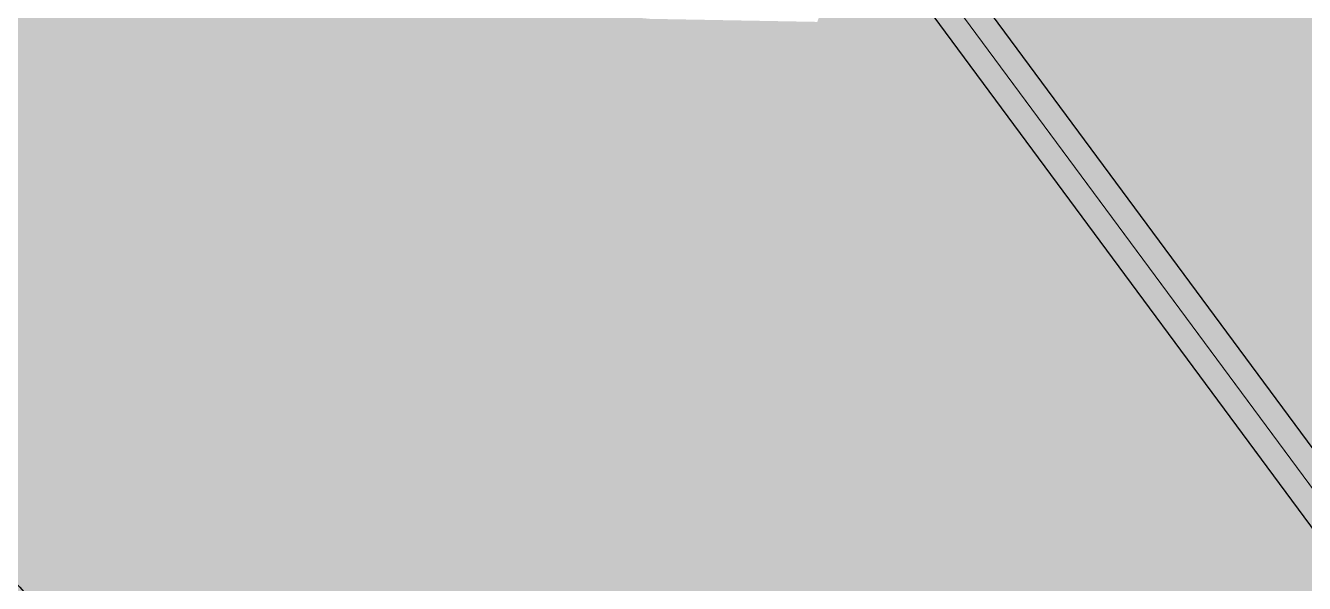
# Model space of a CAD drawing. Header units: millimetres. Extents: x 340454 to 342791, y 6993867 to 6995092.
# Drawn here: x 340767 to 340775.09, y 6994583.51 to 6994587.04 of the extents above; entities that cross this region are included whole.
import ezdxf

# ---------------------------------------------------------------- set-up
doc = ezdxf.new("R2010")
doc.units = ezdxf.units.MM
doc.header["$LTSCALE"] = 10
for name, color, linetype in [('A-MODELAGEM', 7, 'Continuous'), ('F-HZ-CORREDOR-FEAT', 2, 'Continuous'), ('NUMERO_DOS_LOTES', 165, 'Continuous')]:
    doc.layers.add(name, color=color, linetype=linetype)

msp = doc.modelspace()

# ---------------------------------------------------------------- linework, layer by layer
at = {"lineweight": 20}
msp.add_lwpolyline([(340804.4536, 6994595.5903, -0.006606), (340796.9114, 6994606.3729, 0.436053), (340791.2693, 6994607.2952), (340769.737, 6994591.4125), (340780.2367, 6994577.2322), (340804.4536, 6994595.5903, -0.007581)], format="xyb", close=True, dxfattribs=at)
msp.add_lwpolyline([(340782.2703, 6994557.1014), (340785.611, 6994569.974), (340769.737, 6994591.4125), (340755.7423, 6994581.1048), (340753.6414, 6994579.5354), (340782.2703, 6994557.1014)], close=True, dxfattribs=at)
at = {"layer": 'A-MODELAGEM', "color": 11, "linetype": 'Continuous', "lineweight": -3}
for points in [[(340774.727, 6994588.2583), (340774.0978, 6994587.9368), (340774.5764, 6994586.9413)], [(340774.727, 6994588.2583), (340774.5764, 6994586.9413), (340774.8524, 6994587.9402)], [(340775.4525, 6994588.221), (340774.8623, 6994587.9152), (340775.2918, 6994586.8259)], [(340773.976, 6994588.1902), (340773.298, 6994587.8775), (340773.8428, 6994586.9318)], [(340773.976, 6994588.1902), (340773.8428, 6994586.9318), (340773.9876, 6994588.166)], [(340773.9876, 6994588.166), (340773.8428, 6994586.9318), (340773.8472, 6994586.9243)], [(340773.9876, 6994588.166), (340773.8472, 6994586.9243), (340774.0899, 6994587.9533)], [(340774.0899, 6994587.9533), (340773.8472, 6994586.9243), (340773.8859, 6994586.857)], [(340774.0899, 6994587.9533), (340773.8859, 6994586.857), (340774.0978, 6994587.9368)], [(340774.0978, 6994587.9368), (340773.8859, 6994586.857), (340773.889, 6994586.8517)], [(340774.0978, 6994587.9368), (340773.889, 6994586.8517), (340774.5764, 6994586.9413)], [(340774.8524, 6994587.9402), (340774.5764, 6994586.9413), (340774.6487, 6994586.791)], [(340774.8524, 6994587.9402), (340774.6487, 6994586.791), (340774.8623, 6994587.9152)], [(340774.8623, 6994587.9152), (340774.6487, 6994586.791), (340774.6544, 6994586.779)], [(340774.8623, 6994587.9152), (340774.6544, 6994586.779), (340775.2918, 6994586.8259)], [(340772.8712, 6994587.1565), (340773.0367, 6994586.9957), (340772.4148, 6994587.8511)], [(340773.1383, 6994587.071), (340772.4148, 6994587.8511), (340773.0367, 6994586.9957)], [(340773.298, 6994587.8775), (340773.1383, 6994587.071), (340773.8428, 6994586.9318)], [(340772.2679, 6994587.7423), (340772.0094, 6994587.0598), (340772.8972, 6994586.8924)], [(340772.2679, 6994587.7423), (340772.8972, 6994586.8924), (340772.8712, 6994587.1565)], [(340767.0691, 6994587.2373), (340768.5796, 6994586.9578), (340768.0839, 6994587.3537)], [(340768.0839, 6994587.3537), (340768.5796, 6994586.9578), (340769.6348, 6994587.2051)], [(340767.0691, 6994587.2373), (340766.8677, 6994587.09), (340767.4467, 6994586.6902)], [(340767.0691, 6994587.2373), (340767.4467, 6994586.6902), (340768.5796, 6994586.9578)], [(340768.5796, 6994586.9578), (340770.2333, 6994586.6518), (340769.6348, 6994587.2051)], [(340769.6348, 6994587.2051), (340770.2333, 6994586.6518), (340770.9505, 6994587.079)], [(340766.8677, 6994587.09), (340766.4531, 6994586.7961), (340767.4467, 6994586.6902)], [(340772.8972, 6994586.8924), (340772.9996, 6994586.9682), (340772.8712, 6994587.1565)], [(340772.8712, 6994587.1565), (340772.9996, 6994586.9682), (340773.0367, 6994586.9957)], [(340770.9505, 6994587.079), (340770.2333, 6994586.6518), (340771.5811, 6994586.4025)], [(340770.9505, 6994587.079), (340771.5811, 6994586.4025), (340772.0807, 6994586.9707)], [(340770.9505, 6994587.079), (340772.0807, 6994586.9707), (340772.0094, 6994587.0598)], [(340772.0094, 6994587.0598), (340772.0807, 6994586.9707), (340772.8972, 6994586.8924)], [(340773.1383, 6994587.071), (340773.0367, 6994586.9957), (340773.7676, 6994586.221)], [(340773.1383, 6994587.071), (340773.7676, 6994586.221), (340773.8428, 6994586.9318)], [(340767.4467, 6994586.6902), (340769.1406, 6994586.5097), (340768.5796, 6994586.9578)], [(340768.5796, 6994586.9578), (340769.1406, 6994586.5097), (340770.2333, 6994586.6518)], [(340772.0807, 6994586.9707), (340771.5811, 6994586.4025), (340772.7009, 6994586.1953)], [(340772.0807, 6994586.9707), (340772.7009, 6994586.1953), (340772.8972, 6994586.8924)], [(340772.8972, 6994586.8924), (340773.369, 6994586.4265), (340772.9996, 6994586.9682)], [(340772.9996, 6994586.9682), (340773.369, 6994586.4265), (340773.0367, 6994586.9957)], [(340773.369, 6994586.4265), (340773.6587, 6994586.1404), (340773.0367, 6994586.9957)], [(340773.7676, 6994586.221), (340773.0367, 6994586.9957), (340773.6587, 6994586.1404)], [(340773.8428, 6994586.9318), (340773.7676, 6994586.221), (340773.8472, 6994586.9243)], [(340773.8472, 6994586.9243), (340773.7676, 6994586.221), (340773.8859, 6994586.857)], [(340773.889, 6994586.8517), (340774.4541, 6994585.8709), (340774.5764, 6994586.9413)], [(340774.5764, 6994586.9413), (340774.4541, 6994585.8709), (340774.6487, 6994586.791)], [(340772.8972, 6994586.8924), (340772.7009, 6994586.1953), (340773.5265, 6994586.0425)], [(340772.8972, 6994586.8924), (340773.5265, 6994586.0425), (340773.369, 6994586.4265)], [(340773.8859, 6994586.857), (340773.7676, 6994586.221), (340773.889, 6994586.8517)], [(340773.889, 6994586.8517), (340773.7676, 6994586.221), (340774.4541, 6994585.8709)], [(340766.4531, 6994586.7961), (340766.2312, 6994586.6388), (340767.4467, 6994586.6902)], [(340774.6487, 6994586.791), (340774.4541, 6994585.8709), (340774.4781, 6994585.8292)], [(340774.6487, 6994586.791), (340774.4781, 6994585.8292), (340774.6544, 6994586.779)], [(340774.6544, 6994586.779), (340774.4781, 6994585.8292), (340774.4801, 6994585.8258)], [(340774.6544, 6994586.779), (340774.4801, 6994585.8258), (340775.1642, 6994585.7186)], [(340774.6544, 6994586.779), (340775.1642, 6994585.7186), (340775.2918, 6994586.8259)], [(340766.2312, 6994586.6388), (340767.9845, 6994586.3188), (340767.4467, 6994586.6902)], [(340767.4467, 6994586.6902), (340767.9845, 6994586.3188), (340769.1406, 6994586.5097)], [(340766.2312, 6994586.6388), (340766.8626, 6994586.0272), (340767.9845, 6994586.3188)], [(340769.1406, 6994586.5097), (340770.5493, 6994586.3597), (340770.2333, 6994586.6518)], [(340770.2333, 6994586.6518), (340770.5493, 6994586.3597), (340771.5811, 6994586.4025)], [(340767.9845, 6994586.3188), (340769.793, 6994585.9888), (340769.1406, 6994586.5097)], [(340769.1406, 6994586.5097), (340769.793, 6994585.9888), (340770.5493, 6994586.3597)], [(340769.793, 6994585.9888), (340771.2353, 6994585.7256), (340770.5493, 6994586.3597)], [(340770.5493, 6994586.3597), (340771.7392, 6994586.2329), (340771.5811, 6994586.4025)], [(340770.5493, 6994586.3597), (340771.2353, 6994585.7256), (340771.7392, 6994586.2329)], [(340771.5811, 6994586.4025), (340771.7392, 6994586.2329), (340772.7009, 6994586.1953)], [(340773.5265, 6994586.0425), (340773.5958, 6994586.0938), (340773.369, 6994586.4265)], [(340773.369, 6994586.4265), (340773.5958, 6994586.0938), (340773.6587, 6994586.1404)], [(340767.9845, 6994586.3188), (340766.8626, 6994586.0272), (340768.7134, 6994585.8154)], [(340767.9845, 6994586.3188), (340768.7134, 6994585.8154), (340769.793, 6994585.9888)], [(340771.7392, 6994586.2329), (340771.2353, 6994585.7256), (340772.4124, 6994585.5108)], [(340771.7392, 6994586.2329), (340772.4124, 6994585.5108), (340772.7576, 6994586.1244)], [(340771.7392, 6994586.2329), (340772.7576, 6994586.1244), (340772.7009, 6994586.1953)], [(340773.7676, 6994586.221), (340773.6587, 6994586.1404), (340774.3969, 6994585.3711)], [(340773.7676, 6994586.221), (340774.3969, 6994585.3711), (340774.4541, 6994585.8709)], [(340772.7576, 6994586.1244), (340772.4124, 6994585.5108), (340773.3913, 6994585.3321)], [(340772.7009, 6994586.1953), (340772.7576, 6994586.1244), (340773.5265, 6994586.0425)], [(340772.7576, 6994586.1244), (340773.3913, 6994585.3321), (340773.5265, 6994586.0425)], [(340773.5958, 6994586.0938), (340773.8576, 6994585.71), (340773.6587, 6994586.1404)], [(340773.8576, 6994585.71), (340774.2807, 6994585.285), (340773.6587, 6994586.1404)], [(340774.3969, 6994585.3711), (340773.6587, 6994586.1404), (340774.2807, 6994585.285)], [(340773.5265, 6994586.0425), (340773.3913, 6994585.3321), (340774.1558, 6994585.1926)], [(340773.5265, 6994586.0425), (340773.8576, 6994585.71), (340773.5958, 6994586.0938)], [(340773.5265, 6994586.0425), (340774.1558, 6994585.1926), (340773.8576, 6994585.71)], [(340766.8626, 6994586.0272), (340766.081, 6994585.9145), (340767.4715, 6994585.6634)], [(340766.8626, 6994586.0272), (340767.4715, 6994585.6634), (340768.7134, 6994585.8154)], [(340768.7134, 6994585.8154), (340770.2269, 6994585.6422), (340769.793, 6994585.9888)], [(340769.793, 6994585.9888), (340770.2269, 6994585.6422), (340771.2353, 6994585.7256)], [(340766.081, 6994585.9145), (340766.5531, 6994576.2792), (340767.4715, 6994585.6634)], [(340767.4715, 6994585.6634), (340769.4511, 6994585.3059), (340768.7134, 6994585.8154)], [(340768.7134, 6994585.8154), (340769.4511, 6994585.3059), (340770.2269, 6994585.6422)], [(340774.4541, 6994585.8709), (340774.3969, 6994585.3711), (340774.4781, 6994585.8292)], [(340774.4781, 6994585.8292), (340774.3969, 6994585.3711), (340774.4801, 6994585.8258)], [(340774.4801, 6994585.8258), (340774.3969, 6994585.3711), (340775.0605, 6994584.8184)], [(340774.4801, 6994585.8258), (340775.0605, 6994584.8184), (340775.1642, 6994585.7186)], [(340770.2269, 6994585.6422), (340771.4807, 6994585.4987), (340771.2353, 6994585.7256)], [(340771.2353, 6994585.7256), (340771.4807, 6994585.4987), (340772.4124, 6994585.5108)], [(340775.1642, 6994585.7186), (340775.0605, 6994584.8184), (340775.2132, 6994585.6168)], [(340767.4715, 6994585.6634), (340766.5531, 6994576.2792), (340772.852, 6994582.4492)], [(340767.4715, 6994585.6634), (340772.852, 6994582.4492), (340769.4511, 6994585.3059)], [(340769.4511, 6994585.3059), (340770.9977, 6994585.0266), (340770.2269, 6994585.6422)], [(340770.2269, 6994585.6422), (340770.9977, 6994585.0266), (340771.4807, 6994585.4987)], [(340774.1558, 6994585.1926), (340774.1921, 6994585.2195), (340773.8576, 6994585.71)], [(340773.8576, 6994585.71), (340774.1921, 6994585.2195), (340774.2807, 6994585.285)], [(340775.2132, 6994585.6168), (340775.0605, 6994584.8184), (340775.0732, 6994584.7963)], [(340775.2132, 6994585.6168), (340775.0732, 6994584.7963), (340775.8022, 6994584.3916)], [(340771.4807, 6994585.4987), (340770.9977, 6994585.0266), (340772.2326, 6994584.8036)], [(340771.4807, 6994585.4987), (340772.5362, 6994585.3779), (340772.4124, 6994585.5108)], [(340771.4807, 6994585.4987), (340772.2326, 6994584.8036), (340772.5362, 6994585.3779)], [(340772.4124, 6994585.5108), (340772.5362, 6994585.3779), (340773.3913, 6994585.3321)], [(340772.5362, 6994585.3779), (340772.2326, 6994584.8036), (340773.2414, 6994584.6215)], [(340772.5362, 6994585.3779), (340773.2414, 6994584.6215), (340773.4371, 6994585.2749)], [(340772.5362, 6994585.3779), (340773.4371, 6994585.2749), (340773.3913, 6994585.3321)], [(340773.3913, 6994585.3321), (340773.4371, 6994585.2749), (340774.1558, 6994585.1926)], [(340774.3969, 6994585.3711), (340774.2807, 6994585.285), (340775.0262, 6994584.5212)], [(340774.3969, 6994585.3711), (340775.0262, 6994584.5212), (340775.0605, 6994584.8184)], [(340769.4511, 6994585.3059), (340772.852, 6994582.4492), (340773.1562, 6994582.7471)], [(340769.4511, 6994585.3059), (340773.1562, 6994582.7471), (340770.9977, 6994585.0266)], [(340773.4371, 6994585.2749), (340773.2414, 6994584.6215), (340774.081, 6994584.4699)], [(340773.4371, 6994585.2749), (340774.081, 6994584.4699), (340774.1558, 6994585.1926)], [(340774.1921, 6994585.2195), (340774.3357, 6994585.0089), (340774.2807, 6994585.285)], [(340774.3357, 6994585.0089), (340774.9026, 6994584.4297), (340774.2807, 6994585.285)], [(340775.0262, 6994584.5212), (340774.2807, 6994585.285), (340774.9026, 6994584.4297)], [(340774.1558, 6994585.1926), (340774.081, 6994584.4699), (340774.7851, 6994584.3427)], [(340774.1558, 6994585.1926), (340774.3357, 6994585.0089), (340774.1921, 6994585.2195)], [(340774.1558, 6994585.1926), (340774.7851, 6994584.3427), (340774.3357, 6994585.0089)], [(340770.9977, 6994585.0266), (340773.1562, 6994582.7471), (340773.4687, 6994583.0532)], [(340770.9977, 6994585.0266), (340773.4687, 6994583.0532), (340772.2326, 6994584.8036)], [(340774.7851, 6994584.3427), (340774.7884, 6994584.3451), (340774.3357, 6994585.0089)], [(340774.3357, 6994585.0089), (340774.7884, 6994584.3451), (340774.9026, 6994584.4297)], [(340772.2326, 6994584.8036), (340773.4687, 6994583.0532), (340773.7879, 6994583.3659)], [(340772.2326, 6994584.8036), (340773.7879, 6994583.3659), (340773.2414, 6994584.6215)], [(340775.0605, 6994584.8184), (340775.0262, 6994584.5212), (340775.0732, 6994584.7963)], [(340775.0732, 6994584.7963), (340775.0262, 6994584.5212), (340775.2536, 6994584.4832)], [(340775.8022, 6994584.3916), (340775.0732, 6994584.7963), (340775.2536, 6994584.4832)], [(340773.2414, 6994584.6215), (340773.7879, 6994583.3659), (340774.1141, 6994583.6854)], [(340773.2414, 6994584.6215), (340774.1141, 6994583.6854), (340774.081, 6994584.4699)], [(340775.0262, 6994584.5212), (340774.9026, 6994584.4297), (340775.6556, 6994583.6713)], [(340775.2541, 6994584.4824), (340775.0262, 6994584.5212), (340775.6556, 6994583.6713)], [(340775.2536, 6994584.4832), (340775.0262, 6994584.5212), (340775.2541, 6994584.4824)], [(340774.081, 6994584.4699), (340774.1141, 6994583.6854), (340774.4474, 6994584.0118)], [(340774.081, 6994584.4699), (340774.4474, 6994584.0118), (340774.7851, 6994584.3427)], [(340774.7884, 6994584.3451), (340774.8017, 6994584.3255), (340774.9026, 6994584.4297)], [(340774.8017, 6994584.3255), (340775.5246, 6994583.5744), (340774.9026, 6994584.4297)], [(340775.6556, 6994583.6713), (340774.9026, 6994584.4297), (340775.5246, 6994583.5744)], [(340774.7851, 6994584.3427), (340774.4474, 6994584.0118), (340774.8463, 6994584.2601)], [(340774.7851, 6994584.3427), (340774.8017, 6994584.3255), (340774.7884, 6994584.3451)], [(340774.7851, 6994584.3427), (340774.8463, 6994584.2601), (340774.8017, 6994584.3255)], [(340774.8463, 6994584.2601), (340774.4474, 6994584.0118), (340775.0882, 6994583.2107)], [(340774.8017, 6994584.3255), (340774.8463, 6994584.2601), (340775.5246, 6994583.5744)], [(340774.8463, 6994584.2601), (340775.0882, 6994583.2107), (340775.3862, 6994583.4684)], [(340774.8463, 6994584.2601), (340775.3862, 6994583.4684), (340775.4145, 6994583.4928)], [(340774.8463, 6994584.2601), (340775.4145, 6994583.4928), (340775.5246, 6994583.5744)], [(340774.4474, 6994584.0118), (340774.1141, 6994583.6854), (340775.0882, 6994583.2107)], [(340774.1141, 6994583.6854), (340773.7879, 6994583.3659), (340774.5031, 6994582.7048)], [(340774.1141, 6994583.6854), (340774.5031, 6994582.7048), (340774.7938, 6994582.9562)], [(340774.1141, 6994583.6854), (340774.7938, 6994582.9562), (340775.0882, 6994583.2107)]]:
    msp.add_solid(points, dxfattribs=at)
at = {"layer": 'F-HZ-CORREDOR-FEAT', "color": 2, "linetype": 'Continuous', "lineweight": -3}
for points in [[(340791.3598, 6994607.1756, 729.7156), (340769.947, 6994591.381, 730.8503), (340780.2669, 6994577.4434, 730.3587), (340804.2464, 6994595.6215, 727.8273)], [(340782.2591, 6994557.1101, 730.9668), (340785.5526, 6994569.8007, 730.4156), (340784.5605, 6994571.1407, 730.434), (340779.9002, 6994577.4346, 730.5207), (340769.6162, 6994591.3235, 730.7121), (340755.6103, 6994581.0019, 731.4454), (340753.6414, 6994579.5354, 731.5493), (340782.2591, 6994557.1101, 730.9668)]]:
    msp.add_polyline3d(points, dxfattribs=at)
at = {"layer": 'NUMERO_DOS_LOTES', "color": 165, "transparency": 33554687}
msp.add_circle((340765.243, 6994581.9206), 2.3298, dxfattribs=at)

doc.saveas('drawing.dxf')
